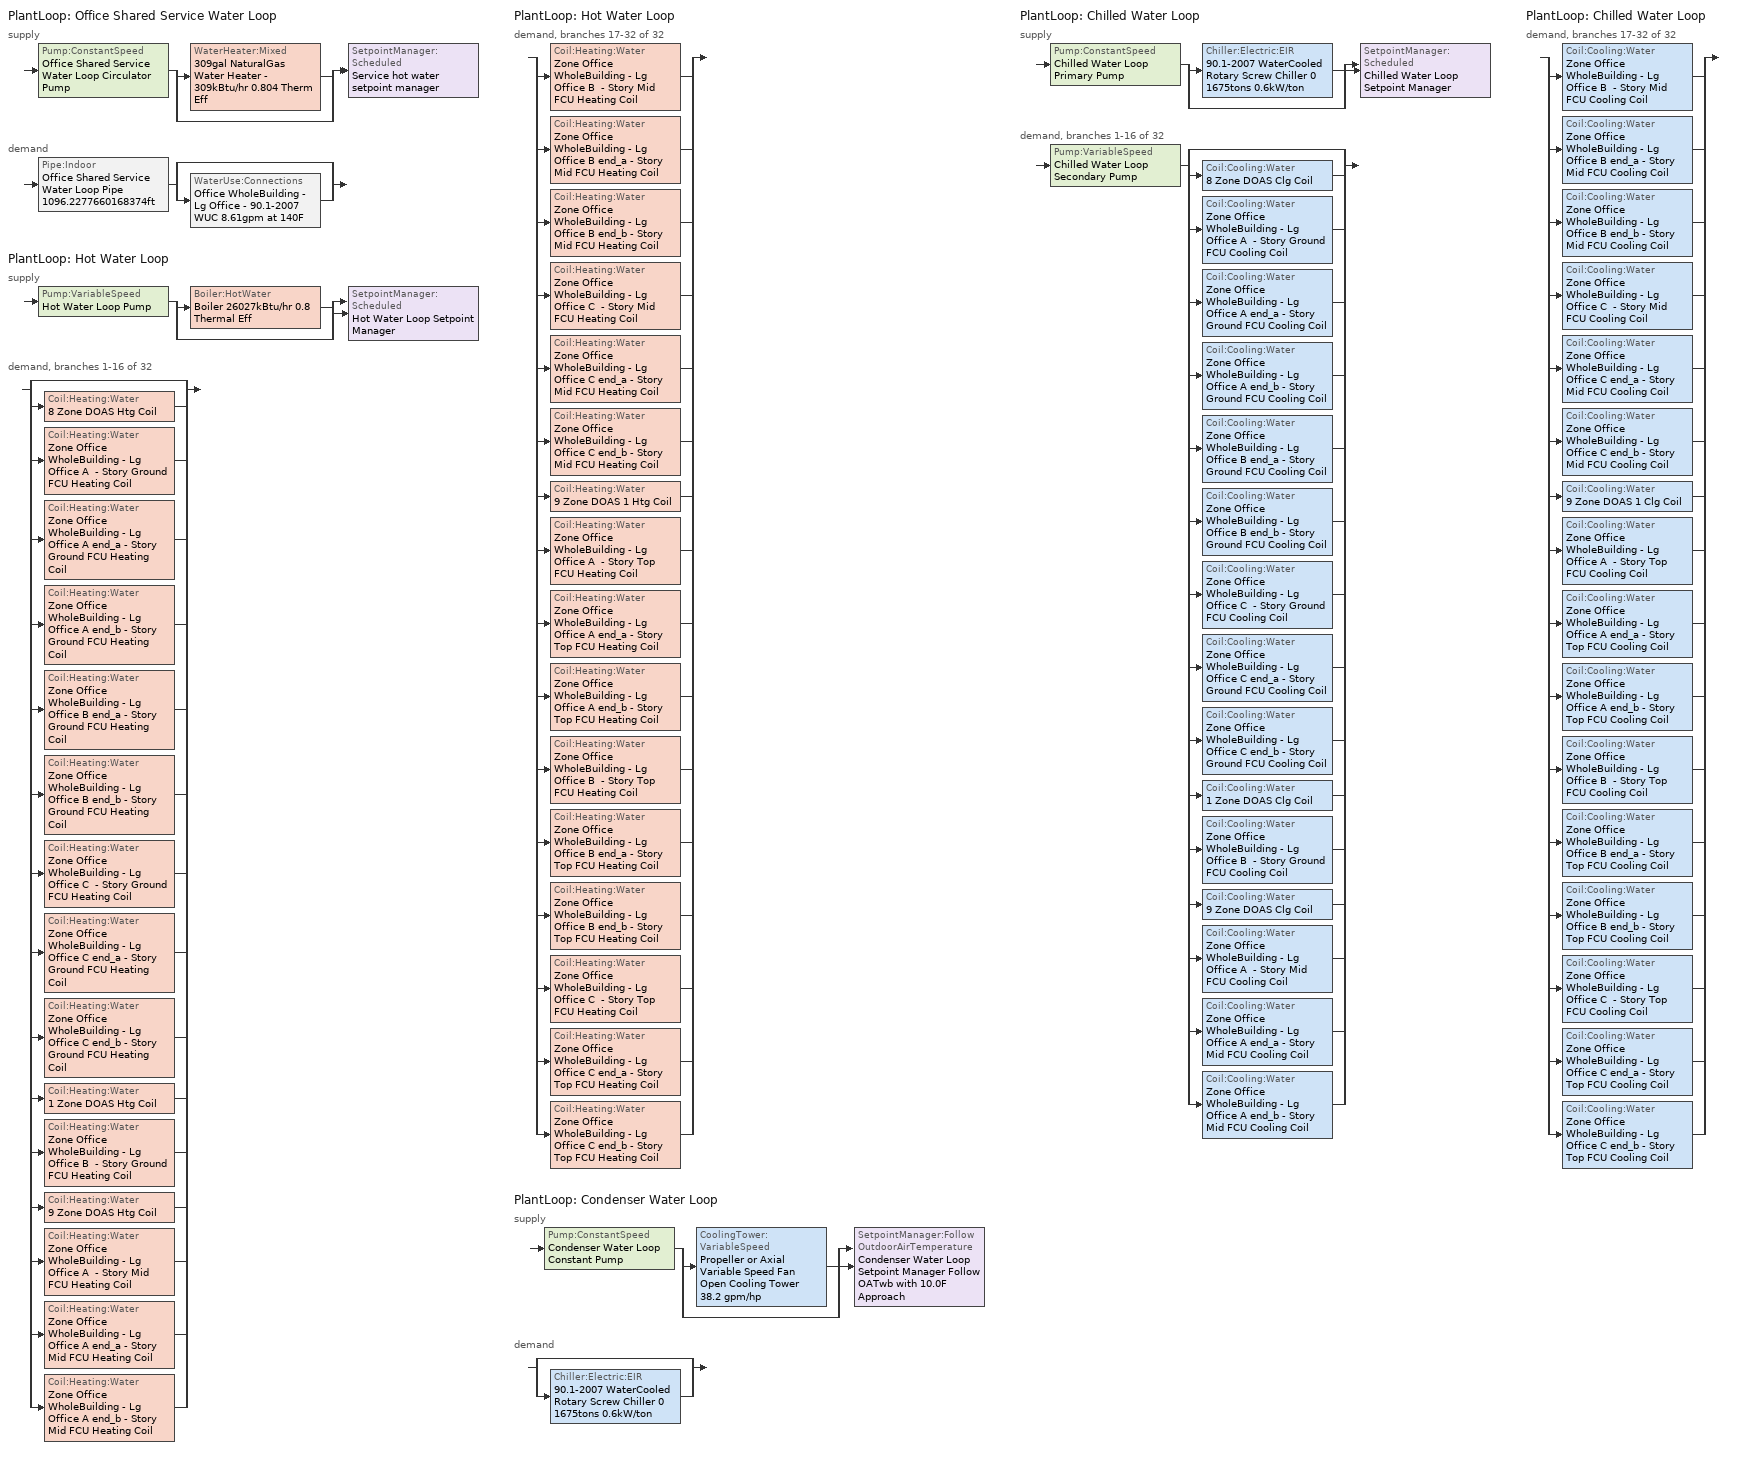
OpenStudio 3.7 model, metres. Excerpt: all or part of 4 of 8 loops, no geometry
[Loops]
PlantLoop 'Office Shared Service Water Loop'
 supply: Pump:ConstantSpeed 'Office Shared Service Water Loop Circulator Pump' > split
  | WaterHeater:Mixed '309gal NaturalGas Water Heater - 309kBtu/hr 0.804 Therm Eff'
  | bypass
  join > SetpointManager:Scheduled 'Service hot water setpoint manager'
 demand: Pipe:Indoor 'Office Shared Service Water Loop Pipe 1096.2277660168374ft' > split
  | bypass
  | WaterUse:Connections 'Office WholeBuilding - Lg Office - 90.1-2007 WUC 8.61gpm at 140F'
PlantLoop 'Hot Water Loop'
 supply: Pump:VariableSpeed 'Hot Water Loop Pump' > split
  | Boiler:HotWater 'Boiler 26027kBtu/hr 0.8 Thermal Eff'
  | bypass
  join > SetpointManager:Scheduled 'Hot Water Loop Setpoint Manager'
 demand, branches 1-16 of 32: split
  | bypass
  | Coil:Heating:Water '8 Zone DOAS Htg Coil'
  | Coil:Heating:Water 'Zone Office WholeBuilding - Lg Office A  - Story Ground FCU Heating Coil'
  | Coil:Heating:Water 'Zone Office WholeBuilding - Lg Office A end_a - Story Ground FCU Heating Coil'
  | Coil:Heating:Water 'Zone Office WholeBuilding - Lg Office A end_b - Story Ground FCU Heating Coil'
  | Coil:Heating:Water 'Zone Office WholeBuilding - Lg Office B end_a - Story Ground FCU Heating Coil'
  | Coil:Heating:Water 'Zone Office WholeBuilding - Lg Office B end_b - Story Ground FCU Heating Coil'
  | Coil:Heating:Water 'Zone Office WholeBuilding - Lg Office C  - Story Ground FCU Heating Coil'
  | Coil:Heating:Water 'Zone Office WholeBuilding - Lg Office C end_a - Story Ground FCU Heating Coil'
  | Coil:Heating:Water 'Zone Office WholeBuilding - Lg Office C end_b - Story Ground FCU Heating Coil'
  | Coil:Heating:Water '1 Zone DOAS Htg Coil'
  | Coil:Heating:Water 'Zone Office WholeBuilding - Lg Office B  - Story Ground FCU Heating Coil'
  | Coil:Heating:Water '9 Zone DOAS Htg Coil'
  | Coil:Heating:Water 'Zone Office WholeBuilding - Lg Office A  - Story Mid FCU Heating Coil'
  | Coil:Heating:Water 'Zone Office WholeBuilding - Lg Office A end_a - Story Mid FCU Heating Coil'
  | Coil:Heating:Water 'Zone Office WholeBuilding - Lg Office A end_b - Story Mid FCU Heating Coil'
PlantLoop 'Hot Water Loop'
 demand, branches 17-32 of 32: split
  | Coil:Heating:Water 'Zone Office WholeBuilding - Lg Office B  - Story Mid FCU Heating Coil'
  | Coil:Heating:Water 'Zone Office WholeBuilding - Lg Office B end_a - Story Mid FCU Heating Coil'
  | Coil:Heating:Water 'Zone Office WholeBuilding - Lg Office B end_b - Story Mid FCU Heating Coil'
  | Coil:Heating:Water 'Zone Office WholeBuilding - Lg Office C  - Story Mid FCU Heating Coil'
  | Coil:Heating:Water 'Zone Office WholeBuilding - Lg Office C end_a - Story Mid FCU Heating Coil'
  | Coil:Heating:Water 'Zone Office WholeBuilding - Lg Office C end_b - Story Mid FCU Heating Coil'
  | Coil:Heating:Water '9 Zone DOAS 1 Htg Coil'
  | Coil:Heating:Water 'Zone Office WholeBuilding - Lg Office A  - Story Top FCU Heating Coil'
  | Coil:Heating:Water 'Zone Office WholeBuilding - Lg Office A end_a - Story Top FCU Heating Coil'
  | Coil:Heating:Water 'Zone Office WholeBuilding - Lg Office A end_b - Story Top FCU Heating Coil'
  | Coil:Heating:Water 'Zone Office WholeBuilding - Lg Office B  - Story Top FCU Heating Coil'
  | Coil:Heating:Water 'Zone Office WholeBuilding - Lg Office B end_a - Story Top FCU Heating Coil'
  | Coil:Heating:Water 'Zone Office WholeBuilding - Lg Office B end_b - Story Top FCU Heating Coil'
  | Coil:Heating:Water 'Zone Office WholeBuilding - Lg Office C  - Story Top FCU Heating Coil'
  | Coil:Heating:Water 'Zone Office WholeBuilding - Lg Office C end_a - Story Top FCU Heating Coil'
  | Coil:Heating:Water 'Zone Office WholeBuilding - Lg Office C end_b - Story Top FCU Heating Coil'
PlantLoop 'Condenser Water Loop'
 supply: Pump:ConstantSpeed 'Condenser Water Loop Constant Pump' > split
  | CoolingTower:VariableSpeed 'Propeller or Axial Variable Speed Fan Open Cooling Tower 38.2 gpm/hp'
  | bypass
  join > SetpointManager:FollowOutdoorAirTemperature 'Condenser Water Loop Setpoint Manager Follow OATwb with 10.0F Approach'
 demand: split
  | bypass
  | Chiller:Electric:EIR '90.1-2007 WaterCooled  Rotary Screw Chiller 0 1675tons 0.6kW/ton'
PlantLoop 'Chilled Water Loop'
 supply: Pump:ConstantSpeed 'Chilled Water Loop Primary Pump' > split
  | Chiller:Electric:EIR '90.1-2007 WaterCooled  Rotary Screw Chiller 0 1675tons 0.6kW/ton'
  | bypass
  join > SetpointManager:Scheduled 'Chilled Water Loop Setpoint Manager'
 demand, branches 1-16 of 32: Pump:VariableSpeed 'Chilled Water Loop Secondary Pump' > split
  | bypass
  | Coil:Cooling:Water '8 Zone DOAS Clg Coil'
  | Coil:Cooling:Water 'Zone Office WholeBuilding - Lg Office A  - Story Ground FCU Cooling Coil'
  | Coil:Cooling:Water 'Zone Office WholeBuilding - Lg Office A end_a - Story Ground FCU Cooling Coil'
  | Coil:Cooling:Water 'Zone Office WholeBuilding - Lg Office A end_b - Story Ground FCU Cooling Coil'
  | Coil:Cooling:Water 'Zone Office WholeBuilding - Lg Office B end_a - Story Ground FCU Cooling Coil'
  | Coil:Cooling:Water 'Zone Office WholeBuilding - Lg Office B end_b - Story Ground FCU Cooling Coil'
  | Coil:Cooling:Water 'Zone Office WholeBuilding - Lg Office C  - Story Ground FCU Cooling Coil'
  | Coil:Cooling:Water 'Zone Office WholeBuilding - Lg Office C end_a - Story Ground FCU Cooling Coil'
  | Coil:Cooling:Water 'Zone Office WholeBuilding - Lg Office C end_b - Story Ground FCU Cooling Coil'
  | Coil:Cooling:Water '1 Zone DOAS Clg Coil'
  | Coil:Cooling:Water 'Zone Office WholeBuilding - Lg Office B  - Story Ground FCU Cooling Coil'
  | Coil:Cooling:Water '9 Zone DOAS Clg Coil'
  | Coil:Cooling:Water 'Zone Office WholeBuilding - Lg Office A  - Story Mid FCU Cooling Coil'
  | Coil:Cooling:Water 'Zone Office WholeBuilding - Lg Office A end_a - Story Mid FCU Cooling Coil'
  | Coil:Cooling:Water 'Zone Office WholeBuilding - Lg Office A end_b - Story Mid FCU Cooling Coil'
PlantLoop 'Chilled Water Loop'
 demand, branches 17-32 of 32: split
  | Coil:Cooling:Water 'Zone Office WholeBuilding - Lg Office B  - Story Mid FCU Cooling Coil'
  | Coil:Cooling:Water 'Zone Office WholeBuilding - Lg Office B end_a - Story Mid FCU Cooling Coil'
  | Coil:Cooling:Water 'Zone Office WholeBuilding - Lg Office B end_b - Story Mid FCU Cooling Coil'
  | Coil:Cooling:Water 'Zone Office WholeBuilding - Lg Office C  - Story Mid FCU Cooling Coil'
  | Coil:Cooling:Water 'Zone Office WholeBuilding - Lg Office C end_a - Story Mid FCU Cooling Coil'
  | Coil:Cooling:Water 'Zone Office WholeBuilding - Lg Office C end_b - Story Mid FCU Cooling Coil'
  | Coil:Cooling:Water '9 Zone DOAS 1 Clg Coil'
  | Coil:Cooling:Water 'Zone Office WholeBuilding - Lg Office A  - Story Top FCU Cooling Coil'
  | Coil:Cooling:Water 'Zone Office WholeBuilding - Lg Office A end_a - Story Top FCU Cooling Coil'
  | Coil:Cooling:Water 'Zone Office WholeBuilding - Lg Office A end_b - Story Top FCU Cooling Coil'
  | Coil:Cooling:Water 'Zone Office WholeBuilding - Lg Office B  - Story Top FCU Cooling Coil'
  | Coil:Cooling:Water 'Zone Office WholeBuilding - Lg Office B end_a - Story Top FCU Cooling Coil'
  | Coil:Cooling:Water 'Zone Office WholeBuilding - Lg Office B end_b - Story Top FCU Cooling Coil'
  | Coil:Cooling:Water 'Zone Office WholeBuilding - Lg Office C  - Story Top FCU Cooling Coil'
  | Coil:Cooling:Water 'Zone Office WholeBuilding - Lg Office C end_a - Story Top FCU Cooling Coil'
  | Coil:Cooling:Water 'Zone Office WholeBuilding - Lg Office C end_b - Story Top FCU Cooling Coil'
[Construction]
Copper pipe 0.75in type L with 0.5in fiberglass batt: Fiberglass batt 0.5in, Copper pipe 0.75in type L
[Material] Roughness=Smooth; Thermal Absorptance=0.9; Solar Absorptance=0.7; Visible Absorptance=0.7
Name | Thickness {m} | Conductivity {W/m-K} | Density {kg/m3} | Specific Heat {J/kg-K}
Copper pipe 0.75in type L | 0.001143 | 386 | 8906.27 | 385.1856
Fiberglass batt 0.5in | 0.0127 | 0.0663448 | 11.2129 | 837.36
[WaterUse:Connections]
Office WholeBuilding - Lg Office - 90.1-2007 WUC 8.61gpm at 140F: Drain Water Heat Exchanger Type=None; Drain Water Heat Exchanger Destination=Plant; Water Use Equipment Name 1=Office WholeBuilding - Lg Office - 90.1-2007 Service Water Use 8.61gpm at 140F
[WaterUse:Equipment:Definition]
Office WholeBuilding - Lg Office - 90.1-2007 Service Water Use Def 8.61gpm: Peak Flow Rate {m3/s}=0.000543124; Target Temperature Schedule=Mixed Water At Faucet Temp - 140F; Sensible Fraction Schedule=Fraction Sensible - 0.2; Latent Fraction Schedule=Fraction Latent - 0.05
[WaterUse:Equipment]
Office WholeBuilding - Lg Office - 90.1-2007 Service Water Use 8.61gpm at 140F: Water Use Equipment Definition=Office WholeBuilding - Lg Office - 90.1-2007 Service Water Use Def 8.61gpm; Flow Rate Fraction Schedule=OfficeLarge BLDG_SWH_SCH
[PlantLoop] Glycol Concentration=0; Plant Loop Volume {m3}=Autocalculate; Load Distribution Scheme=Optimal
Name | Maximum Loop Temperature {C} | Minimum Loop Temperature {C} | Fluid Type | Common Pipe Simulation
Office Shared Service Water Loop | 60 | 10
Hot Water Loop |  | 10 | Water
Condenser Water Loop | 80 | 5
Chilled Water Loop | 40 | 1 |  | CommonPipe
[Sizing:Plant]
Name | Loop Type | Design Loop Exit Temperature {C} | Loop Design Temperature Difference {deltaC} | Sizing Option | Zone Timesteps in Averaging Window | Coincident Sizing Factor Mode
Office Shared Service Water Loop | Heating | 60 | 5 | NonCoincident | 1 | None
Hot Water Loop | Heating | 82.2222 | 11.1111 | NonCoincident | 1 | None
Condenser Water Loop | Condenser | 29.4444 | 5.55556 | Coincident | 6 | GlobalCoolingSizingFactor
Chilled Water Loop | Cooling | 6.66667 | 5.61111 | NonCoincident | 1 | None
[SetpointManager:Scheduled] Control Variable=Temperature
Name | Schedule | Setpoint Node or NodeList
Service hot water setpoint manager | Service Water Loop Temp - 140F | Office Shared Service Water Loop Supply Outlet Node
Hot Water Loop Setpoint Manager | Hot Water Loop Temp - 180F | Hot Water Loop Supply Outlet Node
Chilled Water Loop Setpoint Manager | Chilled Water Loop Temp - 44F | Chilled Water Loop Supply Outlet Node
[Pump:ConstantSpeed] Rated Flow Rate {m3/s}=autosize; Rated Power Consumption {W}=autosize; Fraction of Motor Inefficiencies to Fluid Stream=0; Pump Control Type=Intermittent; Design Power Sizing Method=PowerPerFlowPerPressure; Design Electric Power per Unit Flow Rate {W/(m3/s)}=348701.1; Design Shaft Power per Unit Flow Rate per Unit Head {W-s/m3-Pa}=1.28205
Name | Rated Pump Head {Pa} | Motor Efficiency
Office Shared Service Water Loop Circulator Pump | 29890.7 | 0.825
Condenser Water Loop Constant Pump | 148557 | 0.945
Chilled Water Loop Primary Pump | 44836 | 0.91
[WaterHeater:Mixed]
309gal NaturalGas Water Heater - 309kBtu/hr 0.804 Therm Eff: Tank Volume {m3}=1.17021; Setpoint Temperature Schedule=Service Water Loop Temp - 140F; Deadband Temperature Difference {deltaC}=2; Maximum Temperature Limit {C}=60; Heater Control Type=Cycle; Heater Maximum Capacity {W}=90599.4; Heater Fuel Type=NaturalGas; Heater Thermal Efficiency=0.803915; Off Cycle Parasitic Fuel Consumption Rate {W}=0; Off Cycle Parasitic Fuel Type=NaturalGas; Off Cycle Parasitic Heat Fraction to Tank=0; On Cycle Parasitic Fuel Consumption Rate {W}=0; On Cycle Parasitic Fuel Type=NaturalGas; On Cycle Parasitic Heat Fraction to Tank=0; Ambient Temperature Indicator=Schedule; Ambient Temperature Schedule=Water Heater Ambient Temp Schedule - 71.6f; Off Cycle Loss Coefficient to Ambient Temperature {W/K}=11.4001; On Cycle Loss Coefficient to Ambient Temperature {W/K}=11.4001; Use Side Effectiveness=1; Source Side Effectiveness=1; Use Side Design Flow Rate {m3/s}=autosize; Source Side Design Flow Rate {m3/s}=autosize; Indirect Water Heating Recovery Time {hr}=1.5; Source Side Flow Control Mode=IndirectHeatPrimarySetpoint
[WaterHeater:Sizing]
309gal NaturalGas Water Heater - 309kBtu/hr 0.804 Therm Eff: Design Mode=PeakDraw; Time Storage Can Meet Peak Draw {hr}=0.538503; Time for Tank Recovery {hr}=0; Nominal Tank Volume for Autosizing Plant Connections {m3}=1
[Pipe:Indoor]
Office Shared Service Water Loop Pipe 1096.2277660168374ft: Construction=Copper pipe 0.75in type L with 0.5in fiberglass batt; Environment Type=Schedule; Ambient Temperature Schedule=Temporary Pipe Indoor Ambient Temp 76.5F; Ambient Air Velocity Schedule=Office Shared Service Water Loop Piping Air Velocity - 0.67mph; Pipe Inside Diameter {m}=0.019939; Pipe Length {m}=334.13
[Pump:VariableSpeed] Motor Efficiency=0.936; Coefficient 1 of the Part Load Performance Curve=0; Coefficient 2 of the Part Load Performance Curve=3.2485; Coefficient 3 of the Part Load Performance Curve=-4.7443; Coefficient 4 of the Part Load Performance Curve=2.5294; Pump Control Type=Intermittent; Skin Loss Radiative Fraction=0.5; Design Power Sizing Method=PowerPerFlowPerPressure; Design Electric Power per Unit Flow Rate {W/(m3/s)}=348701.1; Design Shaft Power per Unit Flow Rate per Unit Head {W-s/m3-Pa}=1.28205; Design Minimum Flow Rate Fraction=0
Name | Rated Pump Head {Pa} | Fraction of Motor Inefficiencies to Fluid Stream
Hot Water Loop Pump | 179344
Chilled Water Loop Secondary Pump | 134508 | 0
[Boiler:HotWater]
Boiler 26027kBtu/hr 0.8 Thermal Eff: Fuel Type=NaturalGas; Nominal Thermal Efficiency=0.8; Efficiency Curve Temperature Evaluation Variable=LeavingBoiler; Normalized Boiler Efficiency Curve=Boiler with No Minimum Turndown; Minimum Part Load Ratio=0; Maximum Part Load Ratio=1.2; Optimum Part Load Ratio=1; Water Outlet Upper Temperature Limit {C}=95; Boiler Flow Mode=LeavingSetpointModulated; On Cycle Parasitic Electric Load {W}=0; Off Cycle Parasitic Fuel Load {W}=0; Sizing Factor=1
[SetpointManager:FollowOutdoorAirTemperature]
Condenser Water Loop Setpoint Manager Follow OATwb with 10.0F Approach: Control Variable=Temperature; Reference Temperature Type=OutdoorAirWetBulb; Offset Temperature Difference {deltaC}=5.55556; Maximum Setpoint Temperature {C}=25.5556; Minimum Setpoint Temperature {C}=21.1111; Setpoint Node or NodeList=Condenser Water Loop Supply Outlet Node
[CoolingTower:VariableSpeed]
Propeller or Axial Variable Speed Fan Open Cooling Tower 38.2 gpm/hp: Model Type=CoolToolsCrossFlow; Design Inlet Air Wet-Bulb Temperature {C}=20; Design Approach Temperature {deltaC}=5.55556; Design Range Temperature {deltaC}=5.55556; Design Water Flow Rate {m3/s}=autosize; Design Air Flow Rate {m3/s}=autosize; Design Fan Power {W}=102119; Fan Power Ratio Function of Air Flow Rate Ratio Curve=VSD-TWR-FAN-FPLR; Minimum Air Flow Rate Ratio=0.2; Fraction of Tower Capacity in Free Convection Regime=0.125; Basin Heater Capacity {W/K}=0; Basin Heater Setpoint Temperature {C}=2; Evaporation Loss Mode=SaturatedExit; Evaporation Loss Factor {percent/K}=0.2; Drift Loss Percent {percent}=0.008; Blowdown Calculation Mode=ConcentrationRatio; Blowdown Concentration Ratio=3; Number of Cells=1; Sizing Factor=1
[Chiller:Electric:EIR]
90.1-2007 WaterCooled  Rotary Screw Chiller 0 1675tons 0.6kW/ton: Reference Capacity {W}=Autosize; Reference COP {W/W}=5.67258; Reference Leaving Chilled Water Temperature {C}=6.66667; Reference Entering Condenser Fluid Temperature {C}=35; Reference Chilled Water Flow Rate {m3/s}=Autosize; Cooling Capacity Function of Temperature Curve=WaterCooled_PositiveDisplacement_Chiller_GT150_2010_PathA_CAPFT; Electric Input to Cooling Output Ratio Function of Temperature Curve=WaterCooled_PositiveDisplacement_Chiller_GT150_2010_PathA_EIRFT; Electric Input to Cooling Output Ratio Function of Part Load Ratio Curve=ChlrWtrPosDispPathAAllEIRRatio_fQRatio; Minimum Part Load Ratio=0.15; Maximum Part Load Ratio=1; Optimum Part Load Ratio=1; Minimum Unloading Ratio=0.25; Condenser Type=WaterCooled; Leaving Chilled Water Lower Temperature Limit {C}=2.22222; Chiller Flow Mode=ConstantFlow; Design Heat Recovery Water Flow Rate {m3/s}=Autosize; Sizing Factor=1; Basin Heater Capacity {W/K}=0; Basin Heater Setpoint Temperature {C}=10; Condenser Heat Recovery Relative Capacity Fraction=1
[Coil:Heating:Water] Availability Schedule=Always On Discrete; Rated Inlet Water Temperature {C}=82.2222; Rated Inlet Air Temperature {C}=16.6; Rated Outlet Water Temperature {C}=71.1111
Name | Rated Outlet Air Temperature {C}
8 Zone DOAS Htg Coil; 1 Zone DOAS Htg Coil; 9 Zone DOAS Htg Coil; 9 Zone DOAS 1 Htg Coil | 32.2
Zone Office WholeBuilding - Lg Office A  - Story Ground FCU Heating Coil; Zone Office WholeBuilding - Lg Office A end_a - Story Ground FCU Heating Coil; Zone Office WholeBuilding - Lg Office A end_b - Story Ground FCU Heating Coil; Zone Office WholeBuilding - Lg Office B end_a - Story Ground FCU Heating Coil; Zone Office WholeBuilding - Lg Office B end_b - Story Ground FCU Heating Coil; Zone Office WholeBuilding - Lg Office C  - Story Ground FCU Heating Coil; Zone Office WholeBuilding - Lg Office C end_a - Story Ground FCU Heating Coil; Zone Office WholeBuilding - Lg Office C end_b - Story Ground FCU Heating Coil; Zone Office WholeBuilding - Lg Office B  - Story Ground FCU Heating Coil; Zone Office WholeBuilding - Lg Office A  - Story Mid FCU Heating Coil; Zone Office WholeBuilding - Lg Office A end_a - Story Mid FCU Heating Coil; Zone Office WholeBuilding - Lg Office A end_b - Story Mid FCU Heating Coil; Zone Office WholeBuilding - Lg Office B  - Story Mid FCU Heating Coil; Zone Office WholeBuilding - Lg Office B end_a - Story Mid FCU Heating Coil; Zone Office WholeBuilding - Lg Office B end_b - Story Mid FCU Heating Coil; Zone Office WholeBuilding - Lg Office C  - Story Mid FCU Heating Coil; Zone Office WholeBuilding - Lg Office C end_a - Story Mid FCU Heating Coil; Zone Office WholeBuilding - Lg Office C end_b - Story Mid FCU Heating Coil; Zone Office WholeBuilding - Lg Office A  - Story Top FCU Heating Coil; Zone Office WholeBuilding - Lg Office A end_a - Story Top FCU Heating Coil; Zone Office WholeBuilding - Lg Office A end_b - Story Top FCU Heating Coil; Zone Office WholeBuilding - Lg Office B  - Story Top FCU Heating Coil; Zone Office WholeBuilding - Lg Office B end_a - Story Top FCU Heating Coil; Zone Office WholeBuilding - Lg Office B end_b - Story Top FCU Heating Coil; Zone Office WholeBuilding - Lg Office C  - Story Top FCU Heating Coil; Zone Office WholeBuilding - Lg Office C end_a - Story Top FCU Heating Coil; Zone Office WholeBuilding - Lg Office C end_b - Story Top FCU Heating Coil | 40
[Controller:WaterCoil] Minimum Actuated Flow {m3/s}=0
Name | Water Coil | Action | Controller Convergence Tolerance {deltaC}
8 Zone DOAS Htg Coil Controller | 8 Zone DOAS Htg Coil | Normal | 0.0001
8 Zone DOAS Clg Coil Controller | 8 Zone DOAS Clg Coil | Reverse
Zone Office WholeBuilding - Lg Office A  - Story Ground FCU Cooling Coil Controller | Zone Office WholeBuilding - Lg Office A  - Story Ground FCU Cooling Coil | Reverse
Zone Office WholeBuilding - Lg Office A  - Story Ground FCU Heating Coil Controller | Zone Office WholeBuilding - Lg Office A  - Story Ground FCU Heating Coil | Normal | 0.0001
Zone Office WholeBuilding - Lg Office A end_a - Story Ground FCU Cooling Coil Controller | Zone Office WholeBuilding - Lg Office A end_a - Story Ground FCU Cooling Coil | Reverse
Zone Office WholeBuilding - Lg Office A end_a - Story Ground FCU Heating Coil Controller | Zone Office WholeBuilding - Lg Office A end_a - Story Ground FCU Heating Coil | Normal | 0.0001
Zone Office WholeBuilding - Lg Office A end_b - Story Ground FCU Cooling Coil Controller | Zone Office WholeBuilding - Lg Office A end_b - Story Ground FCU Cooling Coil | Reverse
Zone Office WholeBuilding - Lg Office A end_b - Story Ground FCU Heating Coil Controller | Zone Office WholeBuilding - Lg Office A end_b - Story Ground FCU Heating Coil | Normal | 0.0001
Zone Office WholeBuilding - Lg Office B end_a - Story Ground FCU Cooling Coil Controller | Zone Office WholeBuilding - Lg Office B end_a - Story Ground FCU Cooling Coil | Reverse
Zone Office WholeBuilding - Lg Office B end_a - Story Ground FCU Heating Coil Controller | Zone Office WholeBuilding - Lg Office B end_a - Story Ground FCU Heating Coil | Normal | 0.0001
Zone Office WholeBuilding - Lg Office B end_b - Story Ground FCU Cooling Coil Controller | Zone Office WholeBuilding - Lg Office B end_b - Story Ground FCU Cooling Coil | Reverse
Zone Office WholeBuilding - Lg Office B end_b - Story Ground FCU Heating Coil Controller | Zone Office WholeBuilding - Lg Office B end_b - Story Ground FCU Heating Coil | Normal | 0.0001
Zone Office WholeBuilding - Lg Office C  - Story Ground FCU Cooling Coil Controller | Zone Office WholeBuilding - Lg Office C  - Story Ground FCU Cooling Coil | Reverse
Zone Office WholeBuilding - Lg Office C  - Story Ground FCU Heating Coil Controller | Zone Office WholeBuilding - Lg Office C  - Story Ground FCU Heating Coil | Normal | 0.0001
Zone Office WholeBuilding - Lg Office C end_a - Story Ground FCU Cooling Coil Controller | Zone Office WholeBuilding - Lg Office C end_a - Story Ground FCU Cooling Coil | Reverse
Zone Office WholeBuilding - Lg Office C end_a - Story Ground FCU Heating Coil Controller | Zone Office WholeBuilding - Lg Office C end_a - Story Ground FCU Heating Coil | Normal | 0.0001
Zone Office WholeBuilding - Lg Office C end_b - Story Ground FCU Cooling Coil Controller | Zone Office WholeBuilding - Lg Office C end_b - Story Ground FCU Cooling Coil | Reverse
Zone Office WholeBuilding - Lg Office C end_b - Story Ground FCU Heating Coil Controller | Zone Office WholeBuilding - Lg Office C end_b - Story Ground FCU Heating Coil | Normal | 0.0001
1 Zone DOAS Htg Coil Controller | 1 Zone DOAS Htg Coil | Normal | 0.0001
1 Zone DOAS Clg Coil Controller | 1 Zone DOAS Clg Coil | Reverse
Zone Office WholeBuilding - Lg Office B  - Story Ground FCU Cooling Coil Controller | Zone Office WholeBuilding - Lg Office B  - Story Ground FCU Cooling Coil | Reverse
Zone Office WholeBuilding - Lg Office B  - Story Ground FCU Heating Coil Controller | Zone Office WholeBuilding - Lg Office B  - Story Ground FCU Heating Coil | Normal | 0.0001
9 Zone DOAS Htg Coil Controller | 9 Zone DOAS Htg Coil | Normal | 0.0001
9 Zone DOAS Clg Coil Controller | 9 Zone DOAS Clg Coil | Reverse
Zone Office WholeBuilding - Lg Office A  - Story Mid FCU Cooling Coil Controller | Zone Office WholeBuilding - Lg Office A  - Story Mid FCU Cooling Coil | Reverse
Zone Office WholeBuilding - Lg Office A  - Story Mid FCU Heating Coil Controller | Zone Office WholeBuilding - Lg Office A  - Story Mid FCU Heating Coil | Normal | 0.0001
Zone Office WholeBuilding - Lg Office A end_a - Story Mid FCU Cooling Coil Controller | Zone Office WholeBuilding - Lg Office A end_a - Story Mid FCU Cooling Coil | Reverse
Zone Office WholeBuilding - Lg Office A end_a - Story Mid FCU Heating Coil Controller | Zone Office WholeBuilding - Lg Office A end_a - Story Mid FCU Heating Coil | Normal | 0.0001
Zone Office WholeBuilding - Lg Office A end_b - Story Mid FCU Cooling Coil Controller | Zone Office WholeBuilding - Lg Office A end_b - Story Mid FCU Cooling Coil | Reverse
Zone Office WholeBuilding - Lg Office A end_b - Story Mid FCU Heating Coil Controller | Zone Office WholeBuilding - Lg Office A end_b - Story Mid FCU Heating Coil | Normal | 0.0001
Zone Office WholeBuilding - Lg Office B  - Story Mid FCU Cooling Coil Controller | Zone Office WholeBuilding - Lg Office B  - Story Mid FCU Cooling Coil | Reverse
Zone Office WholeBuilding - Lg Office B  - Story Mid FCU Heating Coil Controller | Zone Office WholeBuilding - Lg Office B  - Story Mid FCU Heating Coil | Normal | 0.0001
Zone Office WholeBuilding - Lg Office B end_a - Story Mid FCU Cooling Coil Controller | Zone Office WholeBuilding - Lg Office B end_a - Story Mid FCU Cooling Coil | Reverse
Zone Office WholeBuilding - Lg Office B end_a - Story Mid FCU Heating Coil Controller | Zone Office WholeBuilding - Lg Office B end_a - Story Mid FCU Heating Coil | Normal | 0.0001
Zone Office WholeBuilding - Lg Office B end_b - Story Mid FCU Cooling Coil Controller | Zone Office WholeBuilding - Lg Office B end_b - Story Mid FCU Cooling Coil | Reverse
Zone Office WholeBuilding - Lg Office B end_b - Story Mid FCU Heating Coil Controller | Zone Office WholeBuilding - Lg Office B end_b - Story Mid FCU Heating Coil | Normal | 0.0001
Zone Office WholeBuilding - Lg Office C  - Story Mid FCU Cooling Coil Controller | Zone Office WholeBuilding - Lg Office C  - Story Mid FCU Cooling Coil | Reverse
Zone Office WholeBuilding - Lg Office C  - Story Mid FCU Heating Coil Controller | Zone Office WholeBuilding - Lg Office C  - Story Mid FCU Heating Coil | Normal | 0.0001
Zone Office WholeBuilding - Lg Office C end_a - Story Mid FCU Cooling Coil Controller | Zone Office WholeBuilding - Lg Office C end_a - Story Mid FCU Cooling Coil | Reverse
Zone Office WholeBuilding - Lg Office C end_a - Story Mid FCU Heating Coil Controller | Zone Office WholeBuilding - Lg Office C end_a - Story Mid FCU Heating Coil | Normal | 0.0001
Zone Office WholeBuilding - Lg Office C end_b - Story Mid FCU Cooling Coil Controller | Zone Office WholeBuilding - Lg Office C end_b - Story Mid FCU Cooling Coil | Reverse
Zone Office WholeBuilding - Lg Office C end_b - Story Mid FCU Heating Coil Controller | Zone Office WholeBuilding - Lg Office C end_b - Story Mid FCU Heating Coil | Normal | 0.0001
9 Zone DOAS 1 Htg Coil Controller | 9 Zone DOAS 1 Htg Coil | Normal | 0.0001
9 Zone DOAS 1 Clg Coil Controller | 9 Zone DOAS 1 Clg Coil | Reverse
Zone Office WholeBuilding - Lg Office A  - Story Top FCU Cooling Coil Controller | Zone Office WholeBuilding - Lg Office A  - Story Top FCU Cooling Coil | Reverse
Zone Office WholeBuilding - Lg Office A  - Story Top FCU Heating Coil Controller | Zone Office WholeBuilding - Lg Office A  - Story Top FCU Heating Coil | Normal | 0.0001
Zone Office WholeBuilding - Lg Office A end_a - Story Top FCU Cooling Coil Controller | Zone Office WholeBuilding - Lg Office A end_a - Story Top FCU Cooling Coil | Reverse
Zone Office WholeBuilding - Lg Office A end_a - Story Top FCU Heating Coil Controller | Zone Office WholeBuilding - Lg Office A end_a - Story Top FCU Heating Coil | Normal | 0.0001
Zone Office WholeBuilding - Lg Office A end_b - Story Top FCU Cooling Coil Controller | Zone Office WholeBuilding - Lg Office A end_b - Story Top FCU Cooling Coil | Reverse
Zone Office WholeBuilding - Lg Office A end_b - Story Top FCU Heating Coil Controller | Zone Office WholeBuilding - Lg Office A end_b - Story Top FCU Heating Coil | Normal | 0.0001
Zone Office WholeBuilding - Lg Office B  - Story Top FCU Cooling Coil Controller | Zone Office WholeBuilding - Lg Office B  - Story Top FCU Cooling Coil | Reverse
Zone Office WholeBuilding - Lg Office B  - Story Top FCU Heating Coil Controller | Zone Office WholeBuilding - Lg Office B  - Story Top FCU Heating Coil | Normal | 0.0001
Zone Office WholeBuilding - Lg Office B end_a - Story Top FCU Cooling Coil Controller | Zone Office WholeBuilding - Lg Office B end_a - Story Top FCU Cooling Coil | Reverse
Zone Office WholeBuilding - Lg Office B end_a - Story Top FCU Heating Coil Controller | Zone Office WholeBuilding - Lg Office B end_a - Story Top FCU Heating Coil | Normal | 0.0001
Zone Office WholeBuilding - Lg Office B end_b - Story Top FCU Cooling Coil Controller | Zone Office WholeBuilding - Lg Office B end_b - Story Top FCU Cooling Coil | Reverse
Zone Office WholeBuilding - Lg Office B end_b - Story Top FCU Heating Coil Controller | Zone Office WholeBuilding - Lg Office B end_b - Story Top FCU Heating Coil | Normal | 0.0001
Zone Office WholeBuilding - Lg Office C  - Story Top FCU Cooling Coil Controller | Zone Office WholeBuilding - Lg Office C  - Story Top FCU Cooling Coil | Reverse
Zone Office WholeBuilding - Lg Office C  - Story Top FCU Heating Coil Controller | Zone Office WholeBuilding - Lg Office C  - Story Top FCU Heating Coil | Normal | 0.0001
Zone Office WholeBuilding - Lg Office C end_a - Story Top FCU Cooling Coil Controller | Zone Office WholeBuilding - Lg Office C end_a - Story Top FCU Cooling Coil | Reverse
Zone Office WholeBuilding - Lg Office C end_a - Story Top FCU Heating Coil Controller | Zone Office WholeBuilding - Lg Office C end_a - Story Top FCU Heating Coil | Normal | 0.0001
Zone Office WholeBuilding - Lg Office C end_b - Story Top FCU Cooling Coil Controller | Zone Office WholeBuilding - Lg Office C end_b - Story Top FCU Cooling Coil | Reverse
Zone Office WholeBuilding - Lg Office C end_b - Story Top FCU Heating Coil Controller | Zone Office WholeBuilding - Lg Office C end_b - Story Top FCU Heating Coil | Normal | 0.0001
[Coil:Cooling:Water] Availability Schedule=Always On Discrete; Design Inlet Water Temperature {C}=Autosize; Heat Exchanger Configuration=CrossFlow
8 Zone DOAS Clg Coil; Zone Office WholeBuilding - Lg Office A  - Story Ground FCU Cooling Coil; Zone Office WholeBuilding - Lg Office A end_a - Story Ground FCU Cooling Coil; Zone Office WholeBuilding - Lg Office A end_b - Story Ground FCU Cooling Coil; Zone Office WholeBuilding - Lg Office B end_a - Story Ground FCU Cooling Coil; Zone Office WholeBuilding - Lg Office B end_b - Story Ground FCU Cooling Coil; Zone Office WholeBuilding - Lg Office C  - Story Ground FCU Cooling Coil; Zone Office WholeBuilding - Lg Office C end_a - Story Ground FCU Cooling Coil; Zone Office WholeBuilding - Lg Office C end_b - Story Ground FCU Cooling Coil; 1 Zone DOAS Clg Coil; Zone Office WholeBuilding - Lg Office B  - Story Ground FCU Cooling Coil; 9 Zone DOAS Clg Coil; Zone Office WholeBuilding - Lg Office A  - Story Mid FCU Cooling Coil; Zone Office WholeBuilding - Lg Office A end_a - Story Mid FCU Cooling Coil; Zone Office WholeBuilding - Lg Office A end_b - Story Mid FCU Cooling Coil; Zone Office WholeBuilding - Lg Office B  - Story Mid FCU Cooling Coil; Zone Office WholeBuilding - Lg Office B end_a - Story Mid FCU Cooling Coil; Zone Office WholeBuilding - Lg Office B end_b - Story Mid FCU Cooling Coil; Zone Office WholeBuilding - Lg Office C  - Story Mid FCU Cooling Coil; Zone Office WholeBuilding - Lg Office C end_a - Story Mid FCU Cooling Coil; Zone Office WholeBuilding - Lg Office C end_b - Story Mid FCU Cooling Coil; 9 Zone DOAS 1 Clg Coil; Zone Office WholeBuilding - Lg Office A  - Story Top FCU Cooling Coil; Zone Office WholeBuilding - Lg Office A end_a - Story Top FCU Cooling Coil; Zone Office WholeBuilding - Lg Office A end_b - Story Top FCU Cooling Coil; Zone Office WholeBuilding - Lg Office B  - Story Top FCU Cooling Coil; Zone Office WholeBuilding - Lg Office B end_a - Story Top FCU Cooling Coil; Zone Office WholeBuilding - Lg Office B end_b - Story Top FCU Cooling Coil; Zone Office WholeBuilding - Lg Office C  - Story Top FCU Cooling Coil; Zone Office WholeBuilding - Lg Office C end_a - Story Top FCU Cooling Coil; Zone Office WholeBuilding - Lg Office C end_b - Story Top FCU Cooling Coil
[AvailabilityManager:NightCycle] Applicability Schedule=Always On Discrete; Control Type=CycleOnAny; Thermostat Tolerance {deltaC}=1; Cycling Run Time {s}=3600
Availability Manager Night Cycle 1; Availability Manager Night Cycle 2; Availability Manager Night Cycle 3; Availability Manager Night Cycle 4
[Fan:OnOff] Availability Schedule=Always On Discrete; Fan Total Efficiency=0.1595; Pressure Rise {Pa}=270.9; Maximum Flow Rate {m3/s}=autosize; Motor Efficiency=0.29; Motor In Airstream Fraction=1
Name | Fan Power Ratio Function of Speed Ratio Curve | Fan Efficiency Ratio Function of Speed Ratio Curve
Zone Office WholeBuilding - Lg Office A  - Story Ground Fan Coil fan | Fan On Off Power Curve | Fan On Off Efficiency Curve
Zone Office WholeBuilding - Lg Office A end_a - Story Ground Fan Coil fan | Fan On Off Power Curve 1 | Fan On Off Efficiency Curve 1
Zone Office WholeBuilding - Lg Office A end_b - Story Ground Fan Coil fan | Fan On Off Power Curve 2 | Fan On Off Efficiency Curve 2
Zone Office WholeBuilding - Lg Office B end_a - Story Ground Fan Coil fan | Fan On Off Power Curve 3 | Fan On Off Efficiency Curve 3
Zone Office WholeBuilding - Lg Office B end_b - Story Ground Fan Coil fan | Fan On Off Power Curve 4 | Fan On Off Efficiency Curve 4
Zone Office WholeBuilding - Lg Office C  - Story Ground Fan Coil fan | Fan On Off Power Curve 5 | Fan On Off Efficiency Curve 5
Zone Office WholeBuilding - Lg Office C end_a - Story Ground Fan Coil fan | Fan On Off Power Curve 6 | Fan On Off Efficiency Curve 6
Zone Office WholeBuilding - Lg Office C end_b - Story Ground Fan Coil fan | Fan On Off Power Curve 7 | Fan On Off Efficiency Curve 7
Zone Office WholeBuilding - Lg Office B  - Story Ground Fan Coil fan | Fan On Off Power Curve 8 | Fan On Off Efficiency Curve 8
Zone Office WholeBuilding - Lg Office A  - Story Mid Fan Coil fan | Fan On Off Power Curve 9 | Fan On Off Efficiency Curve 9
Zone Office WholeBuilding - Lg Office A end_a - Story Mid Fan Coil fan | Fan On Off Power Curve 10 | Fan On Off Efficiency Curve 10
Zone Office WholeBuilding - Lg Office A end_b - Story Mid Fan Coil fan | Fan On Off Power Curve 11 | Fan On Off Efficiency Curve 11
Zone Office WholeBuilding - Lg Office B  - Story Mid Fan Coil fan | Fan On Off Power Curve 12 | Fan On Off Efficiency Curve 12
Zone Office WholeBuilding - Lg Office B end_a - Story Mid Fan Coil fan | Fan On Off Power Curve 13 | Fan On Off Efficiency Curve 13
Zone Office WholeBuilding - Lg Office B end_b - Story Mid Fan Coil fan | Fan On Off Power Curve 14 | Fan On Off Efficiency Curve 14
Zone Office WholeBuilding - Lg Office C  - Story Mid Fan Coil fan | Fan On Off Power Curve 15 | Fan On Off Efficiency Curve 15
Zone Office WholeBuilding - Lg Office C end_a - Story Mid Fan Coil fan | Fan On Off Power Curve 16 | Fan On Off Efficiency Curve 16
Zone Office WholeBuilding - Lg Office C end_b - Story Mid Fan Coil fan | Fan On Off Power Curve 17 | Fan On Off Efficiency Curve 17
Zone Office WholeBuilding - Lg Office A  - Story Top Fan Coil fan | Fan On Off Power Curve 18 | Fan On Off Efficiency Curve 18
Zone Office WholeBuilding - Lg Office A end_a - Story Top Fan Coil fan | Fan On Off Power Curve 19 | Fan On Off Efficiency Curve 19
Zone Office WholeBuilding - Lg Office A end_b - Story Top Fan Coil fan | Fan On Off Power Curve 20 | Fan On Off Efficiency Curve 20
Zone Office WholeBuilding - Lg Office B  - Story Top Fan Coil fan | Fan On Off Power Curve 21 | Fan On Off Efficiency Curve 21
Zone Office WholeBuilding - Lg Office B end_a - Story Top Fan Coil fan | Fan On Off Power Curve 22 | Fan On Off Efficiency Curve 22
Zone Office WholeBuilding - Lg Office B end_b - Story Top Fan Coil fan | Fan On Off Power Curve 23 | Fan On Off Efficiency Curve 23
Zone Office WholeBuilding - Lg Office C  - Story Top Fan Coil fan | Fan On Off Power Curve 24 | Fan On Off Efficiency Curve 24
Zone Office WholeBuilding - Lg Office C end_a - Story Top Fan Coil fan | Fan On Off Power Curve 25 | Fan On Off Efficiency Curve 25
Zone Office WholeBuilding - Lg Office C end_b - Story Top Fan Coil fan | Fan On Off Power Curve 26 | Fan On Off Efficiency Curve 26
[ZoneHVAC:FourPipeFanCoil] Availability Schedule=Always On Discrete; Capacity Control Method=CyclingFan; Maximum Supply Air Flow Rate {m3/s}=autosize; Maximum Outdoor Air Flow Rate {m3/s}=0; Maximum Cold Water Flow Rate {m3/s}=autosize; Maximum Hot Water Flow Rate {m3/s}=autosize; Minimum Supply Air Temperature in Cooling Mode {C}=autosize; Maximum Supply Air Temperature in Heating Mode {C}=autosize
Name | Supply Air Fan | Cooling Coil | Heating Coil
Zone Office WholeBuilding - Lg Office A  - Story Ground FCU | Zone Office WholeBuilding - Lg Office A  - Story Ground Fan Coil fan | Zone Office WholeBuilding - Lg Office A  - Story Ground FCU Cooling Coil | Zone Office WholeBuilding - Lg Office A  - Story Ground FCU Heating Coil
Zone Office WholeBuilding - Lg Office A end_a - Story Ground FCU | Zone Office WholeBuilding - Lg Office A end_a - Story Ground Fan Coil fan | Zone Office WholeBuilding - Lg Office A end_a - Story Ground FCU Cooling Coil | Zone Office WholeBuilding - Lg Office A end_a - Story Ground FCU Heating Coil
Zone Office WholeBuilding - Lg Office A end_b - Story Ground FCU | Zone Office WholeBuilding - Lg Office A end_b - Story Ground Fan Coil fan | Zone Office WholeBuilding - Lg Office A end_b - Story Ground FCU Cooling Coil | Zone Office WholeBuilding - Lg Office A end_b - Story Ground FCU Heating Coil
Zone Office WholeBuilding - Lg Office B end_a - Story Ground FCU | Zone Office WholeBuilding - Lg Office B end_a - Story Ground Fan Coil fan | Zone Office WholeBuilding - Lg Office B end_a - Story Ground FCU Cooling Coil | Zone Office WholeBuilding - Lg Office B end_a - Story Ground FCU Heating Coil
Zone Office WholeBuilding - Lg Office B end_b - Story Ground FCU | Zone Office WholeBuilding - Lg Office B end_b - Story Ground Fan Coil fan | Zone Office WholeBuilding - Lg Office B end_b - Story Ground FCU Cooling Coil | Zone Office WholeBuilding - Lg Office B end_b - Story Ground FCU Heating Coil
Zone Office WholeBuilding - Lg Office C  - Story Ground FCU | Zone Office WholeBuilding - Lg Office C  - Story Ground Fan Coil fan | Zone Office WholeBuilding - Lg Office C  - Story Ground FCU Cooling Coil | Zone Office WholeBuilding - Lg Office C  - Story Ground FCU Heating Coil
Zone Office WholeBuilding - Lg Office C end_a - Story Ground FCU | Zone Office WholeBuilding - Lg Office C end_a - Story Ground Fan Coil fan | Zone Office WholeBuilding - Lg Office C end_a - Story Ground FCU Cooling Coil | Zone Office WholeBuilding - Lg Office C end_a - Story Ground FCU Heating Coil
Zone Office WholeBuilding - Lg Office C end_b - Story Ground FCU | Zone Office WholeBuilding - Lg Office C end_b - Story Ground Fan Coil fan | Zone Office WholeBuilding - Lg Office C end_b - Story Ground FCU Cooling Coil | Zone Office WholeBuilding - Lg Office C end_b - Story Ground FCU Heating Coil
Zone Office WholeBuilding - Lg Office B  - Story Ground FCU | Zone Office WholeBuilding - Lg Office B  - Story Ground Fan Coil fan | Zone Office WholeBuilding - Lg Office B  - Story Ground FCU Cooling Coil | Zone Office WholeBuilding - Lg Office B  - Story Ground FCU Heating Coil
Zone Office WholeBuilding - Lg Office A  - Story Mid FCU | Zone Office WholeBuilding - Lg Office A  - Story Mid Fan Coil fan | Zone Office WholeBuilding - Lg Office A  - Story Mid FCU Cooling Coil | Zone Office WholeBuilding - Lg Office A  - Story Mid FCU Heating Coil
Zone Office WholeBuilding - Lg Office A end_a - Story Mid FCU | Zone Office WholeBuilding - Lg Office A end_a - Story Mid Fan Coil fan | Zone Office WholeBuilding - Lg Office A end_a - Story Mid FCU Cooling Coil | Zone Office WholeBuilding - Lg Office A end_a - Story Mid FCU Heating Coil
Zone Office WholeBuilding - Lg Office A end_b - Story Mid FCU | Zone Office WholeBuilding - Lg Office A end_b - Story Mid Fan Coil fan | Zone Office WholeBuilding - Lg Office A end_b - Story Mid FCU Cooling Coil | Zone Office WholeBuilding - Lg Office A end_b - Story Mid FCU Heating Coil
Zone Office WholeBuilding - Lg Office B  - Story Mid FCU | Zone Office WholeBuilding - Lg Office B  - Story Mid Fan Coil fan | Zone Office WholeBuilding - Lg Office B  - Story Mid FCU Cooling Coil | Zone Office WholeBuilding - Lg Office B  - Story Mid FCU Heating Coil
Zone Office WholeBuilding - Lg Office B end_a - Story Mid FCU | Zone Office WholeBuilding - Lg Office B end_a - Story Mid Fan Coil fan | Zone Office WholeBuilding - Lg Office B end_a - Story Mid FCU Cooling Coil | Zone Office WholeBuilding - Lg Office B end_a - Story Mid FCU Heating Coil
Zone Office WholeBuilding - Lg Office B end_b - Story Mid FCU | Zone Office WholeBuilding - Lg Office B end_b - Story Mid Fan Coil fan | Zone Office WholeBuilding - Lg Office B end_b - Story Mid FCU Cooling Coil | Zone Office WholeBuilding - Lg Office B end_b - Story Mid FCU Heating Coil
Zone Office WholeBuilding - Lg Office C  - Story Mid FCU | Zone Office WholeBuilding - Lg Office C  - Story Mid Fan Coil fan | Zone Office WholeBuilding - Lg Office C  - Story Mid FCU Cooling Coil | Zone Office WholeBuilding - Lg Office C  - Story Mid FCU Heating Coil
Zone Office WholeBuilding - Lg Office C end_a - Story Mid FCU | Zone Office WholeBuilding - Lg Office C end_a - Story Mid Fan Coil fan | Zone Office WholeBuilding - Lg Office C end_a - Story Mid FCU Cooling Coil | Zone Office WholeBuilding - Lg Office C end_a - Story Mid FCU Heating Coil
Zone Office WholeBuilding - Lg Office C end_b - Story Mid FCU | Zone Office WholeBuilding - Lg Office C end_b - Story Mid Fan Coil fan | Zone Office WholeBuilding - Lg Office C end_b - Story Mid FCU Cooling Coil | Zone Office WholeBuilding - Lg Office C end_b - Story Mid FCU Heating Coil
Zone Office WholeBuilding - Lg Office A  - Story Top FCU | Zone Office WholeBuilding - Lg Office A  - Story Top Fan Coil fan | Zone Office WholeBuilding - Lg Office A  - Story Top FCU Cooling Coil | Zone Office WholeBuilding - Lg Office A  - Story Top FCU Heating Coil
Zone Office WholeBuilding - Lg Office A end_a - Story Top FCU | Zone Office WholeBuilding - Lg Office A end_a - Story Top Fan Coil fan | Zone Office WholeBuilding - Lg Office A end_a - Story Top FCU Cooling Coil | Zone Office WholeBuilding - Lg Office A end_a - Story Top FCU Heating Coil
Zone Office WholeBuilding - Lg Office A end_b - Story Top FCU | Zone Office WholeBuilding - Lg Office A end_b - Story Top Fan Coil fan | Zone Office WholeBuilding - Lg Office A end_b - Story Top FCU Cooling Coil | Zone Office WholeBuilding - Lg Office A end_b - Story Top FCU Heating Coil
Zone Office WholeBuilding - Lg Office B  - Story Top FCU | Zone Office WholeBuilding - Lg Office B  - Story Top Fan Coil fan | Zone Office WholeBuilding - Lg Office B  - Story Top FCU Cooling Coil | Zone Office WholeBuilding - Lg Office B  - Story Top FCU Heating Coil
Zone Office WholeBuilding - Lg Office B end_a - Story Top FCU | Zone Office WholeBuilding - Lg Office B end_a - Story Top Fan Coil fan | Zone Office WholeBuilding - Lg Office B end_a - Story Top FCU Cooling Coil | Zone Office WholeBuilding - Lg Office B end_a - Story Top FCU Heating Coil
Zone Office WholeBuilding - Lg Office B end_b - Story Top FCU | Zone Office WholeBuilding - Lg Office B end_b - Story Top Fan Coil fan | Zone Office WholeBuilding - Lg Office B end_b - Story Top FCU Cooling Coil | Zone Office WholeBuilding - Lg Office B end_b - Story Top FCU Heating Coil
Zone Office WholeBuilding - Lg Office C  - Story Top FCU | Zone Office WholeBuilding - Lg Office C  - Story Top Fan Coil fan | Zone Office WholeBuilding - Lg Office C  - Story Top FCU Cooling Coil | Zone Office WholeBuilding - Lg Office C  - Story Top FCU Heating Coil
Zone Office WholeBuilding - Lg Office C end_a - Story Top FCU | Zone Office WholeBuilding - Lg Office C end_a - Story Top Fan Coil fan | Zone Office WholeBuilding - Lg Office C end_a - Story Top FCU Cooling Coil | Zone Office WholeBuilding - Lg Office C end_a - Story Top FCU Heating Coil
Zone Office WholeBuilding - Lg Office C end_b - Story Top FCU | Zone Office WholeBuilding - Lg Office C end_b - Story Top Fan Coil fan | Zone Office WholeBuilding - Lg Office C end_b - Story Top FCU Cooling Coil | Zone Office WholeBuilding - Lg Office C end_b - Story Top FCU Heating Coil
[Schedule:Ruleset]
OfficeLarge BLDG_SWH_SCH: Default Day Schedule=OfficeLarge BLDG_SWH_SCH Default; Summer Design Day Schedule=OfficeLarge BLDG_SWH_SCH Summer Design Day; Winter Design Day Schedule=OfficeLarge BLDG_SWH_SCH Winter Design Day
Fraction Sensible - 0.2: Default Day Schedule=Fraction Sensible - 0.2 Default
Fraction Latent - 0.05: Default Day Schedule=Fraction Latent - 0.05 Default
Mixed Water At Faucet Temp - 140F: Default Day Schedule=Mixed Water At Faucet Temp - 140F Default
Service Water Loop Temp - 140F: Default Day Schedule=Service Water Loop Temp - 140F Default
Water Heater Ambient Temp Schedule - 71.6f: Default Day Schedule=Water Heater Ambient Temp Schedule - 71.6f Default
Office Shared Service Water Loop Piping Air Velocity - 0.67mph: Default Day Schedule=Office Shared Service Water Loop Piping Air Velocity - 0.67mph Default
Hot Water Loop Temp - 180F: Default Day Schedule=Hot Water Loop Temp - 180F Default
Chilled Water Loop Temp - 44F: Default Day Schedule=Chilled Water Loop Temp - 44F Default
[Schedule:Day]
OfficeLarge BLDG_SWH_SCH Default: 6, 0, 0, 7, 0, 0.07, 11, 0, 0.04, 13, 0, 0.06, 14, 0, 0.09, 15, 0, 0.06, 21, 0, 0.04, 22, 0, 0.07, 24, 0, 0.04
OfficeLarge BLDG_SWH_SCH Summer Design Day; OfficeLarge BLDG_SWH_SCH SmrDsn|Wkdy Day: 6, 0, 0, 7, 0, 0.07, 8, 0, 0.19, 9, 0, 0.35, 10, 0, 0.38, 11, 0, 0.39, 12, 0, 0.47, 13, 0, 0.57, 14, 0, 0.54, 15, 0, 0.34, 16, 0, 0.33, 17, 0, 0.44, 18, 0, 0.26, 19, 0, 0.21, 20, 0, 0.15, 21, 0, 0.17, 22, 0, 0.08, 24, 0, 0.05
OfficeLarge BLDG_SWH_SCH Winter Design Day; OfficeLarge BLDG_SWH_SCH WntrDsn|Sat Day: 6, 0, 0, 7, 0, 0.07, 8, 0, 0.11, 9, 0, 0.15, 10, 0, 0.21, 11, 0, 0.19, 12, 0, 0.23, 13, 0, 0.2, 14, 0, 0.19, 15, 0, 0.15, 16, 0, 0.13, 17, 0, 0.14, 21, 0, 0.07, 22, 0, 0.09, 24, 0, 0.05
Fraction Sensible - 0.2 Default: 24, 0, 0.2
Fraction Latent - 0.05 Default: 24, 0, 0.05
Mixed Water At Faucet Temp - 140F Default; Service Water Loop Temp - 140F Default: 24, 0, 60
Water Heater Ambient Temp Schedule - 71.6f Default: 24, 0, 22
Office Shared Service Water Loop Piping Air Velocity - 0.67mph Default: 24, 0, 0.3
Hot Water Loop Temp - 180F Default: 24, 0, 82.2222
Chilled Water Loop Temp - 44F Default: 24, 0, 6.66667
[Schedule:Rule] Schedule Ruleset=OfficeLarge BLDG_SWH_SCH; Date Specification Type=DateRange; Start Month=1; Start Day=1; End Month=12; End Day=31
Name | Rule Order | Day Schedule | Apply Monday | Apply Tuesday | Apply Wednesday | Apply Thursday | Apply Friday | Apply Saturday
Schedule Rule 10 | 1 | OfficeLarge BLDG_SWH_SCH SmrDsn|Wkdy Day | Yes | Yes | Yes | Yes | Yes
Schedule Rule 11 | 0 | OfficeLarge BLDG_SWH_SCH WntrDsn|Sat Day |  |  |  |  |  | Yes
[Schedule:Constant]
Name | Value
Always On Discrete | 1
Temporary Pipe Indoor Ambient Temp 76.5F | 24.7
[Curve:Cubic] Minimum Value of x=0
Name | Coefficient1 Constant | Coefficient2 x | Coefficient3 x**2 | Coefficient4 x**3 | Maximum Value of x
VSD-TWR-FAN-FPLR | 0.331629 | -0.885676 | 0.605565 | 0.948482 | 1
Fan On Off Efficiency Curve; Fan On Off Efficiency Curve 1; Fan On Off Efficiency Curve 2; Fan On Off Efficiency Curve 3; Fan On Off Efficiency Curve 4; Fan On Off Efficiency Curve 5; Fan On Off Efficiency Curve 6; Fan On Off Efficiency Curve 7; Fan On Off Efficiency Curve 8; Fan On Off Efficiency Curve 9; Fan On Off Efficiency Curve 10; Fan On Off Efficiency Curve 11; Fan On Off Efficiency Curve 12; Fan On Off Efficiency Curve 13; Fan On Off Efficiency Curve 14; Fan On Off Efficiency Curve 15; Fan On Off Efficiency Curve 16; Fan On Off Efficiency Curve 17; Fan On Off Efficiency Curve 18; Fan On Off Efficiency Curve 19; Fan On Off Efficiency Curve 20; Fan On Off Efficiency Curve 21; Fan On Off Efficiency Curve 22; Fan On Off Efficiency Curve 23; Fan On Off Efficiency Curve 24; Fan On Off Efficiency Curve 25; Fan On Off Efficiency Curve 26 | 1 | 0 | 0 | 0 | 1
Boiler with No Minimum Turndown | 0.7463 | 1.3196 | -2.2154 | 1.1674 | 1.3
[Curve:Exponent] Coefficient1 Constant=1; Coefficient2 Constant=0; Coefficient3 Constant=0; Minimum Value of x=0; Maximum Value of x=1
Fan On Off Power Curve; Fan On Off Power Curve 1; Fan On Off Power Curve 2; Fan On Off Power Curve 3; Fan On Off Power Curve 4; Fan On Off Power Curve 5; Fan On Off Power Curve 6; Fan On Off Power Curve 7; Fan On Off Power Curve 8; Fan On Off Power Curve 9; Fan On Off Power Curve 10; Fan On Off Power Curve 11; Fan On Off Power Curve 12; Fan On Off Power Curve 13; Fan On Off Power Curve 14; Fan On Off Power Curve 15; Fan On Off Power Curve 16; Fan On Off Power Curve 17; Fan On Off Power Curve 18; Fan On Off Power Curve 19; Fan On Off Power Curve 20; Fan On Off Power Curve 21; Fan On Off Power Curve 22; Fan On Off Power Curve 23; Fan On Off Power Curve 24; Fan On Off Power Curve 25; Fan On Off Power Curve 26
[Curve:Biquadratic] Minimum Value of x=5; Maximum Value of x=10; Minimum Value of y=17.78; Maximum Value of y=46.11
Name | Coefficient1 Constant | Coefficient2 x | Coefficient3 x**2 | Coefficient4 y | Coefficient5 y**2 | Coefficient6 x*y
WaterCooled_PositiveDisplacement_Chiller_GT150_2010_PathA_CAPFT | 0.906115 | 0.0292277 | -0.0003647 | -0.0009709 | -9.05e-05 | 0.0002527
WaterCooled_PositiveDisplacement_Chiller_GT150_2010_PathA_EIRFT | 0.377312 | -0.0229032 | 0.0016504 | 0.0118156 | 0.0004345 | -0.0010132
[Curve:Quadratic]
ChlrWtrPosDispPathAAllEIRRatio_fQRatio: Coefficient1 Constant=0.310965; Coefficient2 x=0.322519; Coefficient3 x**2=0.372745; Minimum Value of x=0.1; Maximum Value of x=1; Minimum Curve Output=0.35
